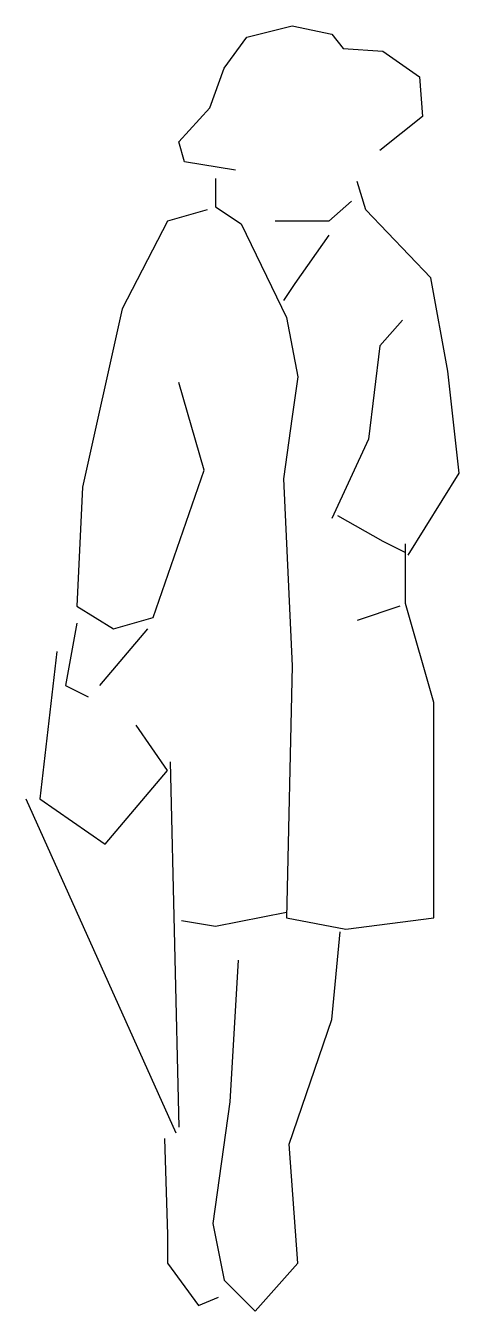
# Model space of a CAD drawing. Header units: millimetres. Extents: x -1587.42 to -1586.88, y 1829.01 to 1830.59.
import ezdxf

# ---------------------------------------------------------------- set-up
doc = ezdxf.new("R2010")
doc.units = ezdxf.units.MM
doc.header["$LTSCALE"] = 10
doc.layers.add('Humanos', color=2, linetype='Continuous')

msp = doc.modelspace()

# ---------------------------------------------------------------- linework, layer by layer
at = {"layer": 'Humanos'}
for p, q in [((-1587.144, 1830.5773), (-1587.0884, 1830.5912)), ((-1587.0884, 1830.5912), (-1587.0397, 1830.5808)), ((-1587.1718, 1830.5391), (-1587.144, 1830.5773)), ((-1587.0397, 1830.5808), (-1587.0258, 1830.5634)), ((-1587.0258, 1830.5634), (-1586.9772, 1830.56)), ((-1586.9772, 1830.56), (-1586.932, 1830.5287)), ((-1587.1892, 1830.4905), (-1587.1718, 1830.5391)), ((-1586.932, 1830.5287), (-1586.9286, 1830.48)), ((-1587.2274, 1830.4488), (-1587.1892, 1830.4905)), ((-1586.9286, 1830.48), (-1586.9807, 1830.4383)), ((-1587.2204, 1830.4244), (-1587.2274, 1830.4488)), ((-1587.1579, 1830.414), (-1587.2204, 1830.4244)), ((-1587.1822, 1830.4036), (-1587.1822, 1830.3689)), ((-1586.9981, 1830.3654), (-1587.0085, 1830.4001)), ((-1587.1926, 1830.3654), (-1587.2413, 1830.3515)), ((-1587.1822, 1830.3689), (-1587.1509, 1830.348)), ((-1587.0154, 1830.3758), (-1587.0432, 1830.3515)), ((-1586.9181, 1830.282), (-1586.9981, 1830.3654)), ((-1587.2413, 1830.3515), (-1587.2969, 1830.2438)), ((-1587.1509, 1830.348), (-1587.0953, 1830.2333)), ((-1587.0432, 1830.3515), (-1587.1092, 1830.3515)), ((-1587.0432, 1830.3341), (-1587.0849, 1830.275)), ((-1587.0849, 1830.275), (-1587.0988, 1830.2542)), ((-1586.8973, 1830.1673), (-1586.9181, 1830.282)), ((-1587.2969, 1830.2438), (-1587.3455, 1830.0249)), ((-1587.0953, 1830.2333), (-1587.0814, 1830.1604)), ((-1586.9529, 1830.2299), (-1586.9807, 1830.1986)), ((-1586.9807, 1830.1986), (-1586.9946, 1830.0839)), ((-1587.0814, 1830.1604), (-1587.0884, 1830.1117)), ((-1586.8834, 1830.0422), (-1586.8973, 1830.1673)), ((-1587.1961, 1830.0457), (-1587.2274, 1830.1534)), ((-1587.0884, 1830.1117), (-1587.0988, 1830.0353)), ((-1586.9946, 1830.0839), (-1587.0397, 1829.9866)), ((-1587.2587, 1829.865), (-1587.1961, 1830.0457)), ((-1587.0988, 1830.0353), (-1587.0884, 1829.8059)), ((-1586.9459, 1829.9415), (-1586.8834, 1830.0422)), ((-1587.3455, 1830.0249), (-1587.3525, 1829.8789)), ((-1587.0328, 1829.9901), (-1586.9772, 1829.9588)), ((-1586.9772, 1829.9588), (-1586.9494, 1829.9449)), ((-1586.9494, 1829.8824), (-1586.9494, 1829.9554)), ((-1587.3525, 1829.8789), (-1587.3073, 1829.8511)), ((-1586.9564, 1829.8789), (-1587.0085, 1829.8615)), ((-1586.9147, 1829.7608), (-1586.9494, 1829.8824)), ((-1587.3073, 1829.8511), (-1587.2587, 1829.865)), ((-1587.3525, 1829.8581), (-1587.3664, 1829.7816)), ((-1587.2656, 1829.8511), (-1587.3247, 1829.7816)), ((-1587.3768, 1829.8233), (-1587.3976, 1829.6426)), ((-1587.0884, 1829.8059), (-1587.0953, 1829.4967)), ((-1587.3664, 1829.7816), (-1587.3386, 1829.7677)), ((-1586.9147, 1829.4967), (-1586.9147, 1829.7608)), ((-1587.2413, 1829.6774), (-1587.2795, 1829.733)), ((-1587.2378, 1829.6878), (-1587.2274, 1829.2396)), ((-1587.3177, 1829.587), (-1587.2413, 1829.6774)), ((-1587.415, 1829.6426), (-1587.2309, 1829.2326)), ((-1587.3976, 1829.6426), (-1587.3177, 1829.587)), ((-1587.1822, 1829.4863), (-1587.0953, 1829.5036)), ((-1587.0953, 1829.4967), (-1587.0224, 1829.4828)), ((-1587.0224, 1829.4828), (-1586.9147, 1829.4967)), ((-1587.2239, 1829.4932), (-1587.1822, 1829.4863)), ((-1587.0397, 1829.3716), (-1587.0293, 1829.4793)), ((-1587.1544, 1829.4446), (-1587.1648, 1829.2708)), ((-1587.0919, 1829.2187), (-1587.0397, 1829.3716)), ((-1587.1648, 1829.2708), (-1587.1857, 1829.1214)), ((-1587.2448, 1829.2257), (-1587.2413, 1829.1075)), ((-1587.0814, 1829.0728), (-1587.0919, 1829.2187)), ((-1587.1857, 1829.1214), (-1587.1718, 1829.0519)), ((-1587.2413, 1829.1075), (-1587.2413, 1829.0728)), ((-1587.2413, 1829.0728), (-1587.2031, 1829.0206)), ((-1587.1336, 1829.0137), (-1587.0814, 1829.0728)), ((-1587.1718, 1829.0519), (-1587.1336, 1829.0137)), ((-1587.2031, 1829.0206), (-1587.1787, 1829.0311))]:
    msp.add_line(p, q, dxfattribs=at)

doc.saveas('drawing.dxf')
